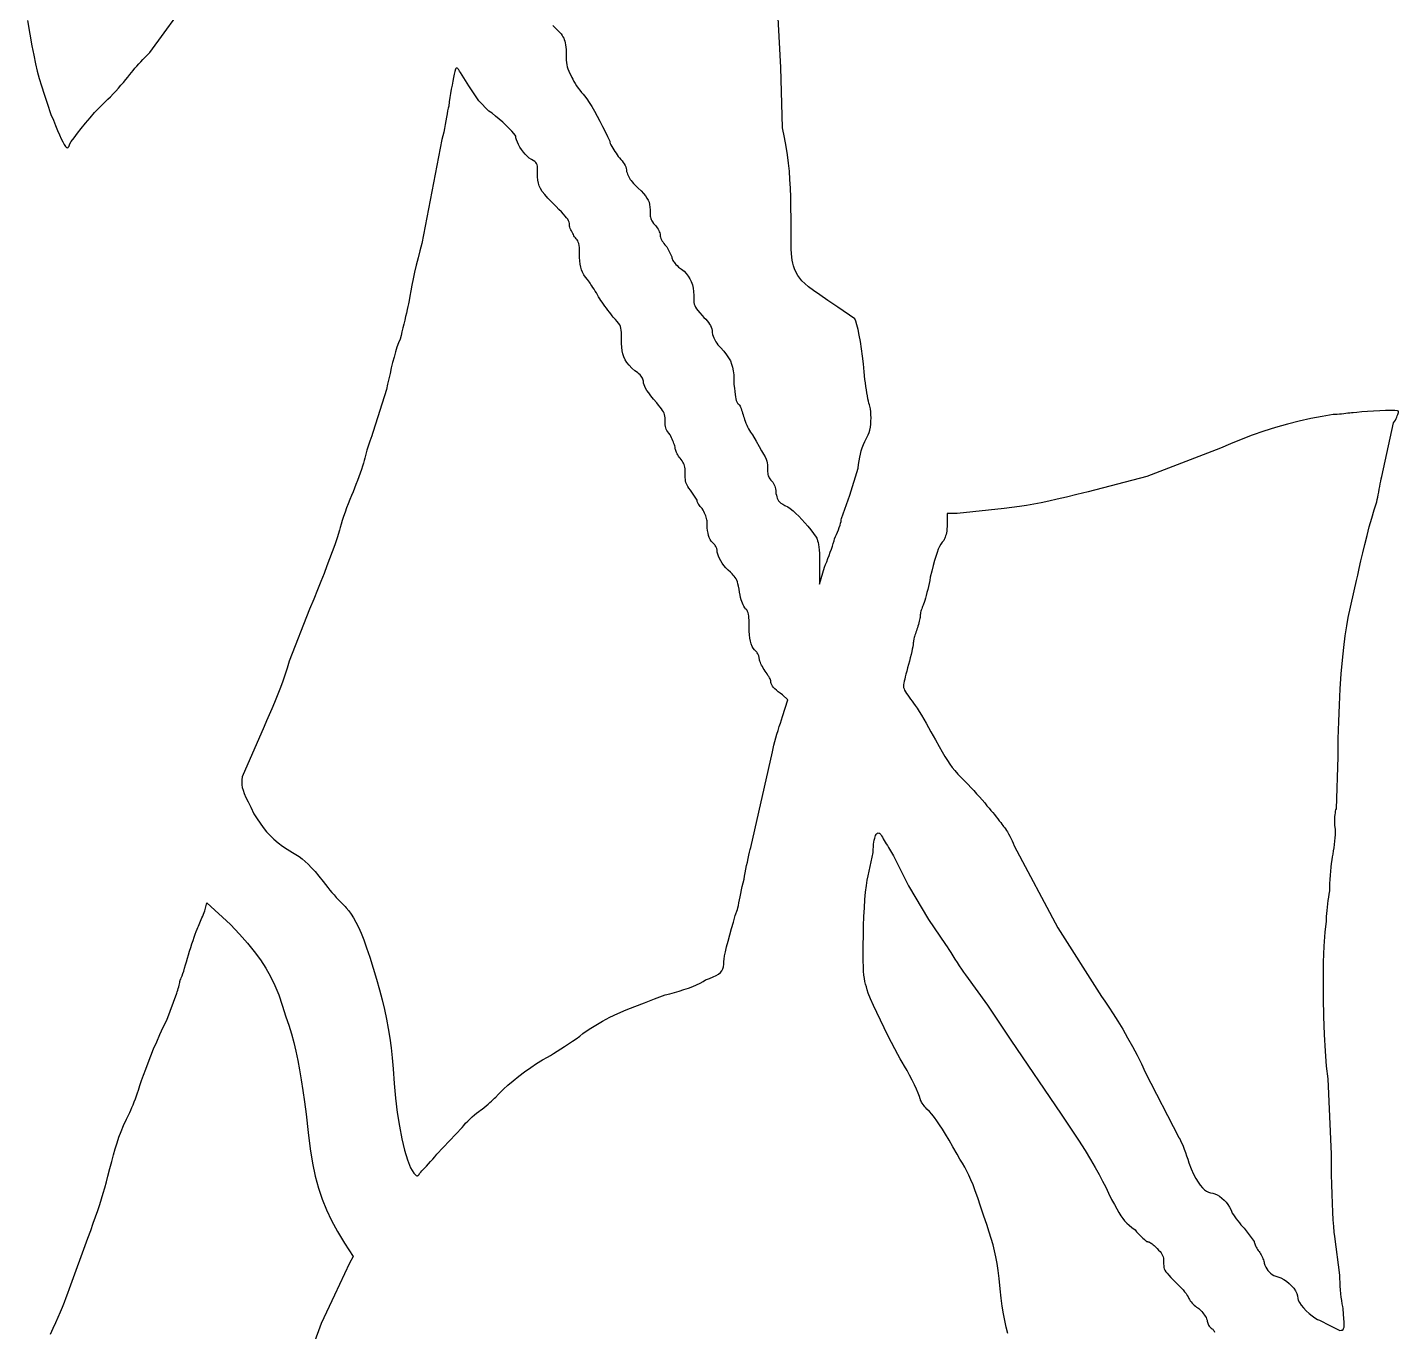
# Model space of a CAD drawing. Extents: x 0.1 to 14.4, y 0 to 16.2.
# Drawn here: x 3.297 to 5.751, y 2.944 to 5.279 of the extents above; entities that cross this region are included whole.
import ezdxf

# ---------------------------------------------------------------- set-up
doc = ezdxf.new("R2010")
doc.units = 0
doc.layers.get('0').update_dxf_attribs({"color": 5, "linetype": 'CONTINUOUS'})
doc.layers.add('1', color=1, linetype='CONTINUOUS')

msp = doc.modelspace()

# ---------------------------------------------------------------- linework, layer by layer
at = {"linetype": 'CONTINUOUS'}
for points in [[(5.0517, 2.9405), (5.0488, 2.9519), (5.0462, 2.9636), (5.0438, 2.9759), (5.0417, 2.9892), (5.0397, 3.0039), (5.0378, 3.0204), (5.036, 3.039), (5.0342, 3.0534), (5.0323, 3.066), (5.0302, 3.0775), (5.0279, 3.0884), (5.0252, 3.0991), (5.022, 3.1102), (5.0183, 3.1221), (5.0139, 3.1354), (5.0089, 3.1506), (5.003, 3.1682), (4.9979, 3.1831), (4.9934, 3.1957), (4.9894, 3.2064), (4.9856, 3.2156), (4.982, 3.2237), (4.9783, 3.2311), (4.9746, 3.2381), (4.9705, 3.2452), (4.966, 3.2528), (4.961, 3.2613), (4.9533, 3.2748), (4.9464, 3.2867), (4.9402, 3.2971), (4.9346, 3.3062), (4.9294, 3.3142), (4.9246, 3.3211), (4.9201, 3.3273), (4.9157, 3.3328), (4.9113, 3.3377), (4.9069, 3.3423), (4.9051, 3.3442), (4.9033, 3.3462), (4.9017, 3.3483), (4.9001, 3.3504), (4.8986, 3.3525), (4.8974, 3.3544), (4.8963, 3.3563), (4.8956, 3.3579), (4.8951, 3.3593), (4.8949, 3.3604), (4.8935, 3.3648), (4.8911, 3.3707), (4.8881, 3.3778), (4.8844, 3.3857), (4.8803, 3.3941), (4.8759, 3.4027), (4.8714, 3.4112), (4.8669, 3.4192), (4.8627, 3.4264), (4.8589, 3.4324), (4.8547, 3.44), (4.8495, 3.4498), (4.8435, 3.4613), (4.837, 3.4741), (4.8303, 3.4876), (4.8236, 3.5014), (4.8171, 3.515), (4.8112, 3.5279), (4.806, 3.5395), (4.8018, 3.5495), (4.8001, 3.5555), (4.7986, 3.5608), (4.7972, 3.5658), (4.796, 3.5708), (4.795, 3.5762), (4.7942, 3.5822), (4.7936, 3.5891), (4.7931, 3.5973), (4.7929, 3.607), (4.7928, 3.6186), (4.7929, 3.6359), (4.7931, 3.6532), (4.7936, 3.6703), (4.7942, 3.6869), (4.795, 3.7027), (4.796, 3.7174), (4.7972, 3.7308), (4.7986, 3.7425), (4.8001, 3.7522), (4.8018, 3.7598), (4.8108, 3.8018), (4.8109, 3.807), (4.8111, 3.8119), (4.8115, 3.8163), (4.8121, 3.8203), (4.8127, 3.8239), (4.8134, 3.8271), (4.8142, 3.8298), (4.815, 3.832), (4.8159, 3.8337), (4.8168, 3.8348), (4.8177, 3.8356), (4.8186, 3.8362), (4.8196, 3.8365), (4.8206, 3.8364), (4.8217, 3.836), (4.8229, 3.835), (4.8242, 3.8336), (4.8256, 3.8317), (4.8271, 3.8291), (4.8288, 3.8258), (4.8306, 3.823), (4.8324, 3.8201), (4.8342, 3.8171), (4.836, 3.814), (4.8378, 3.8108), (4.8396, 3.8077), (4.8414, 3.8045), (4.8432, 3.8015), (4.845, 3.7986), (4.8468, 3.7958), (4.8739, 3.7417), (4.9099, 3.6817), (4.9399, 3.6366), (4.9428, 3.6326), (4.946, 3.6278), (4.9494, 3.6225), (4.9531, 3.6167), (4.9568, 3.6107), (4.9607, 3.6046), (4.9646, 3.5986), (4.9685, 3.5928), (4.9723, 3.5874), (4.976, 3.5826), (5.015, 3.5285), (5.0571, 3.4655), (5.1471, 3.3333), (5.1638, 3.3082), (5.1779, 3.2866), (5.1897, 3.2679), (5.1996, 3.2517), (5.208, 3.2376), (5.215, 3.225), (5.2212, 3.2134), (5.2267, 3.2024), (5.232, 3.1915), (5.2372, 3.1802), (5.2422, 3.1711), (5.2465, 3.1633), (5.2503, 3.1568), (5.2538, 3.1512), (5.2571, 3.1464), (5.2606, 3.1421), (5.2643, 3.1382), (5.2686, 3.1343), (5.2735, 3.1304), (5.2793, 3.1261), (5.2821, 3.1226), (5.2849, 3.1193), (5.2878, 3.1163), (5.2906, 3.1135), (5.2932, 3.1111), (5.2955, 3.109), (5.2975, 3.1074), (5.299, 3.1061), (5.2999, 3.1054), (5.3003, 3.1051), (5.3013, 3.105), (5.3024, 3.1047), (5.3037, 3.1043), (5.3052, 3.1037), (5.3067, 3.1029), (5.3083, 3.1019), (5.31, 3.1007), (5.3117, 3.0993), (5.3135, 3.0978), (5.3153, 3.0961), (5.3186, 3.0927), (5.3215, 3.0898), (5.3239, 3.0872), (5.3258, 3.0848), (5.3273, 3.0826), (5.3285, 3.0803), (5.3294, 3.0779), (5.3299, 3.0753), (5.3302, 3.0724), (5.3303, 3.0691), (5.3304, 3.065), (5.3305, 3.0616), (5.3308, 3.0587), (5.3315, 3.0561), (5.3326, 3.0537), (5.3342, 3.0511), (5.3365, 3.0483), (5.3396, 3.045), (5.3435, 3.0409), (5.3483, 3.036), (5.3519, 3.0324), (5.3555, 3.0288), (5.3589, 3.0253), (5.3622, 3.0218), (5.3652, 3.0184), (5.368, 3.0151), (5.3705, 3.0118), (5.3726, 3.0087), (5.3742, 3.0058), (5.3754, 3.003), (5.3765, 3.0011), (5.3778, 2.9991), (5.3795, 2.997), (5.3813, 2.9949), (5.3833, 2.9929), (5.3853, 2.9909), (5.3874, 2.9891), (5.3895, 2.9874), (5.3915, 2.9861), (5.3934, 2.985), (5.3952, 2.9832), (5.397, 2.9814), (5.3987, 2.9795), (5.4004, 2.9776), (5.402, 2.9756), (5.4036, 2.9735), (5.405, 2.9713), (5.4063, 2.969), (5.4074, 2.9666), (5.4084, 2.964), (5.4085, 2.9622), (5.4088, 2.9604), (5.4092, 2.9586), (5.4098, 2.9569), (5.4107, 2.9553), (5.4116, 2.9538), (5.4128, 2.9524), (5.4142, 2.9511), (5.4157, 2.9499), (5.4174, 2.9489), (5.4183, 2.948), (5.4192, 2.9468), (5.42, 2.9456), (5.4208, 2.9443), (5.4215, 2.9429)], [(3.3386, 2.9393), (3.3434, 2.95), (3.348, 2.9601), (3.3523, 2.9698), (3.3562, 2.979), (3.3599, 2.9878), (3.3634, 2.9964), (3.3666, 3.0047), (3.3696, 3.0129), (3.3724, 3.021), (3.4054, 3.1111), (3.4106, 3.1249), (3.4152, 3.1377), (3.4194, 3.1495), (3.4233, 3.1606), (3.4268, 3.1712), (3.4301, 3.1814), (3.4331, 3.1914), (3.436, 3.2014), (3.4387, 3.2117), (3.4414, 3.2222), (3.4449, 3.236), (3.4481, 3.2485), (3.4512, 3.2601), (3.4543, 3.271), (3.4576, 3.2815), (3.4611, 3.2918), (3.4651, 3.3022), (3.4695, 3.3129), (3.4746, 3.3242), (3.4805, 3.3363), (3.4824, 3.3403), (3.4844, 3.3448), (3.4865, 3.3497), (3.4886, 3.355), (3.4906, 3.3604), (3.4926, 3.3657), (3.4944, 3.371), (3.496, 3.3759), (3.4974, 3.3804), (3.4985, 3.3844), (3.5015, 3.3931), (3.5049, 3.4029), (3.5089, 3.4137), (3.5133, 3.4252), (3.518, 3.4373), (3.5231, 3.4499), (3.5286, 3.4628), (3.5343, 3.4758), (3.5403, 3.4887), (3.5465, 3.5015), (3.5646, 3.5495), (3.5655, 3.5523), (3.5663, 3.5552), (3.5672, 3.5581), (3.568, 3.561), (3.5687, 3.5638), (3.5693, 3.5664), (3.5698, 3.5688), (3.5702, 3.5708), (3.5705, 3.5724), (3.5706, 3.5736), (3.5716, 3.575), (3.5727, 3.5774), (3.574, 3.5806), (3.5754, 3.5847), (3.577, 3.5893), (3.5786, 3.5945), (3.5803, 3.6002), (3.582, 3.6061), (3.5838, 3.6123), (3.5856, 3.6186), (3.5875, 3.625), (3.5895, 3.6314), (3.5916, 3.6378), (3.5937, 3.6439), (3.5957, 3.6498), (3.5977, 3.6552), (3.5995, 3.66), (3.6012, 3.6641), (3.6025, 3.6673), (3.6036, 3.6697), (3.6046, 3.6725), (3.6057, 3.6754), (3.607, 3.6784), (3.6083, 3.6815), (3.6096, 3.6847), (3.6109, 3.6878), (3.6123, 3.6909), (3.6135, 3.694), (3.6146, 3.6969), (3.6156, 3.6997), (3.6186, 3.7117), (3.6607, 3.6727), (3.6767, 3.6554), (3.6909, 3.6393), (3.7033, 3.6241), (3.7141, 3.6094), (3.7237, 3.5946), (3.7322, 3.5795), (3.7399, 3.5636), (3.7469, 3.5466), (3.7534, 3.528), (3.7598, 3.5075), (3.7649, 3.4922), (3.7696, 3.477), (3.7738, 3.4616), (3.7776, 3.4458), (3.7812, 3.4294), (3.7844, 3.4124), (3.7874, 3.3944), (3.7903, 3.3754), (3.7931, 3.3551), (3.7958, 3.3333), (3.7994, 3.3003), (3.8033, 3.2712), (3.8075, 3.2454), (3.8123, 3.2221), (3.8179, 3.2008), (3.8245, 3.1809), (3.8323, 3.1617), (3.8415, 3.1426), (3.8523, 3.1229), (3.8649, 3.1021), (3.8799, 3.0781), (3.8739, 3.0661), (3.8468, 3.009), (3.8228, 2.958), (3.7868, 2.8589)]]:
    msp.add_lwpolyline(points, dxfattribs=at)
at = {"layer": '1', "linetype": 'CONTINUOUS'}
for points in [[(3.2973, 5.2913), (3.3015, 5.2666), (3.3051, 5.2461), (3.3085, 5.2289), (3.3117, 5.2139), (3.3149, 5.2005), (3.3185, 5.1875), (3.3225, 5.1742), (3.3272, 5.1596), (3.3327, 5.1429), (3.3393, 5.1231), (3.3437, 5.1127), (3.3476, 5.103), (3.3513, 5.0943), (3.3547, 5.0864), (3.3577, 5.0796), (3.3605, 5.0738), (3.3631, 5.0692), (3.3654, 5.0659), (3.3675, 5.0638), (3.3694, 5.0631), (3.3697, 5.0634), (3.37, 5.0638), (3.3704, 5.0643), (3.3709, 5.0649), (3.3713, 5.0657), (3.3717, 5.0664), (3.3721, 5.0673), (3.3723, 5.0682), (3.3724, 5.0691), (3.3758, 5.0744), (3.3807, 5.0812), (3.3867, 5.0892), (3.3937, 5.098), (3.4013, 5.1074), (3.4093, 5.1169), (3.4176, 5.1262), (3.4259, 5.1351), (3.4339, 5.1432), (3.4414, 5.1502), (3.446, 5.1548), (3.4507, 5.1598), (3.4554, 5.1649), (3.4601, 5.1701), (3.4647, 5.1753), (3.4691, 5.1804), (3.4733, 5.1854), (3.4771, 5.19), (3.4805, 5.1943), (3.4835, 5.1982), (3.4863, 5.2019), (3.4895, 5.2057), (3.4929, 5.2096), (3.4964, 5.2135), (3.5, 5.2173), (3.5036, 5.2211), (3.5071, 5.2248), (3.5105, 5.2282), (3.5137, 5.2314), (3.5165, 5.2342), (3.5886, 5.3333)], [(4.2372, 5.2823), (4.2523, 5.2673), (4.254, 5.2646), (4.2555, 5.2621), (4.2569, 5.2596), (4.258, 5.2569), (4.259, 5.2541), (4.2598, 5.2511), (4.2604, 5.2476), (4.2609, 5.2437), (4.2612, 5.2393), (4.2613, 5.2342), (4.2613, 5.2291), (4.2613, 5.2244), (4.2615, 5.22), (4.2618, 5.216), (4.2624, 5.2121), (4.2632, 5.2083), (4.2644, 5.2045), (4.2659, 5.2006), (4.2678, 5.1965), (4.2703, 5.1922), (4.2714, 5.1892), (4.2731, 5.1859), (4.2751, 5.1821), (4.2774, 5.1782), (4.28, 5.1742), (4.2828, 5.1701), (4.2857, 5.1662), (4.2886, 5.1625), (4.2915, 5.1591), (4.2943, 5.1562), (4.2981, 5.151), (4.3024, 5.1445), (4.3071, 5.1371), (4.3119, 5.1289), (4.3168, 5.1201), (4.3217, 5.111), (4.3266, 5.1017), (4.3312, 5.0924), (4.3355, 5.0835), (4.3393, 5.0751), (4.3396, 5.0731), (4.3403, 5.0708), (4.3415, 5.0683), (4.3429, 5.0656), (4.3446, 5.0627), (4.3465, 5.0597), (4.3485, 5.0567), (4.3505, 5.0537), (4.3525, 5.0508), (4.3544, 5.048), (4.357, 5.0454), (4.3594, 5.0426), (4.3616, 5.0399), (4.3635, 5.0372), (4.3652, 5.0345), (4.3667, 5.0318), (4.3678, 5.0291), (4.3687, 5.0264), (4.3692, 5.0237), (4.3694, 5.021), (4.3703, 5.0184), (4.3712, 5.0159), (4.3722, 5.0136), (4.3734, 5.0113), (4.3746, 5.009), (4.3761, 5.0068), (4.3777, 5.0045), (4.3796, 5.0021), (4.3819, 4.9996), (4.3844, 4.997), (4.3902, 4.9911), (4.3953, 4.986), (4.3995, 4.9814), (4.403, 4.9772), (4.4058, 4.9733), (4.4079, 4.9695), (4.4096, 4.9657), (4.4106, 4.9615), (4.4112, 4.957), (4.4114, 4.952), (4.4114, 4.9486), (4.4115, 4.9457), (4.4116, 4.9432), (4.4118, 4.9409), (4.4122, 4.9388), (4.4127, 4.9368), (4.4135, 4.9348), (4.4145, 4.9327), (4.4158, 4.9305), (4.4174, 4.9279), (4.4192, 4.926), (4.421, 4.924), (4.4227, 4.9219), (4.4242, 4.9197), (4.4257, 4.9174), (4.4269, 4.9152), (4.428, 4.913), (4.4288, 4.9108), (4.4293, 4.9088), (4.4294, 4.9069), (4.4296, 4.905), (4.4301, 4.903), (4.4309, 4.9009), (4.4319, 4.8986), (4.4332, 4.8964), (4.4346, 4.8941), (4.4362, 4.8919), (4.4379, 4.8898), (4.4397, 4.8878), (4.4414, 4.8859), (4.4505, 4.8679), (4.4505, 4.8662), (4.4508, 4.8646), (4.4513, 4.863), (4.4521, 4.8615), (4.4531, 4.86), (4.4543, 4.8583), (4.4559, 4.8566), (4.4577, 4.8546), (4.4599, 4.8524), (4.4625, 4.8498), (4.4676, 4.8461), (4.4722, 4.8422), (4.4763, 4.8381), (4.4798, 4.8336), (4.4827, 4.8288), (4.4852, 4.8237), (4.4871, 4.8182), (4.4884, 4.8122), (4.4892, 4.8057), (4.4895, 4.7988), (4.4895, 4.7939), (4.4896, 4.7899), (4.4899, 4.7865), (4.4905, 4.7835), (4.4914, 4.7808), (4.4927, 4.778), (4.4946, 4.7751), (4.4972, 4.7717), (4.5004, 4.7677), (4.5045, 4.7628), (4.5079, 4.7593), (4.511, 4.7562), (4.5137, 4.7533), (4.516, 4.7505), (4.518, 4.7477), (4.5196, 4.745), (4.5209, 4.7423), (4.5218, 4.7393), (4.5223, 4.7362), (4.5225, 4.7327), (4.5234, 4.7293), (4.5244, 4.7262), (4.5254, 4.7233), (4.5265, 4.7206), (4.5278, 4.7181), (4.5292, 4.7157), (4.5309, 4.7133), (4.5328, 4.7108), (4.535, 4.7083), (4.5375, 4.7057), (4.5433, 4.6989), (4.5481, 4.6928), (4.552, 4.6871), (4.5551, 4.6816), (4.5574, 4.6761), (4.5592, 4.6703), (4.5603, 4.6639), (4.5611, 4.6569), (4.5615, 4.6489), (4.5616, 4.6396), (4.5624, 4.6329), (4.5631, 4.627), (4.5637, 4.6218), (4.5643, 4.6174), (4.5649, 4.6137), (4.5657, 4.6107), (4.5665, 4.6082), (4.5676, 4.6062), (4.5689, 4.6047), (4.5706, 4.6036), (4.5715, 4.6024), (4.5724, 4.6008), (4.5733, 4.5988), (4.5742, 4.5964), (4.5751, 4.5938), (4.576, 4.5911), (4.5769, 4.5882), (4.5778, 4.5853), (4.5787, 4.5824), (4.5796, 4.5796), (4.5806, 4.5767), (4.5817, 4.5736), (4.583, 4.5703), (4.5844, 4.5668), (4.586, 4.5634), (4.5876, 4.5601), (4.5893, 4.557), (4.591, 4.5541), (4.5928, 4.5516), (4.5946, 4.5495), (4.6012, 4.5381), (4.6066, 4.5286), (4.611, 4.521), (4.6145, 4.5148), (4.6171, 4.5098), (4.619, 4.5057), (4.6203, 4.5022), (4.6211, 4.499), (4.6215, 4.4959), (4.6216, 4.4925), (4.6216, 4.4891), (4.6217, 4.486), (4.6218, 4.4831), (4.622, 4.4806), (4.6224, 4.4782), (4.6229, 4.4761), (4.6237, 4.474), (4.6247, 4.4721), (4.626, 4.4703), (4.6276, 4.4685), (4.6293, 4.4666), (4.6309, 4.4645), (4.6322, 4.4623), (4.6334, 4.46), (4.6344, 4.4576), (4.6352, 4.4551), (4.6358, 4.4525), (4.6363, 4.4498), (4.6365, 4.4471), (4.6366, 4.4444), (4.6375, 4.4411), (4.6383, 4.4382), (4.6391, 4.4357), (4.6401, 4.4334), (4.6415, 4.4313), (4.6433, 4.4293), (4.6457, 4.4273), (4.6488, 4.4252), (4.6528, 4.423), (4.6577, 4.4204), (4.6623, 4.4173), (4.6673, 4.4134), (4.6725, 4.4087), (4.6778, 4.4036), (4.6832, 4.3979), (4.6886, 4.3919), (4.6939, 4.3856), (4.6991, 4.3792), (4.704, 4.3727), (4.7087, 4.3664), (4.7096, 4.3645), (4.7105, 4.3623), (4.7113, 4.3597), (4.7121, 4.3566), (4.7128, 4.3529), (4.7135, 4.3484), (4.714, 4.3432), (4.7144, 4.337), (4.7146, 4.3297), (4.7147, 4.3213), (4.7147, 4.2823), (4.7237, 4.3123), (4.7256, 4.3171), (4.7276, 4.3222), (4.7297, 4.3277), (4.7318, 4.3333), (4.7339, 4.339), (4.7358, 4.3445), (4.7377, 4.3499), (4.7393, 4.3549), (4.7407, 4.3594), (4.7417, 4.3634), (4.7435, 4.3671), (4.7453, 4.3712), (4.747, 4.3753), (4.7486, 4.3795), (4.75, 4.3836), (4.7513, 4.3876), (4.7523, 4.3912), (4.7531, 4.3945), (4.7536, 4.3973), (4.7538, 4.3994), (4.7688, 4.4414), (4.7838, 4.4895), (4.7847, 4.4964), (4.7857, 4.5029), (4.7867, 4.5091), (4.788, 4.515), (4.7894, 4.5206), (4.7911, 4.5263), (4.7932, 4.5319), (4.7956, 4.5375), (4.7985, 4.5434), (4.8018, 4.5495), (4.8034, 4.5535), (4.8047, 4.558), (4.8057, 4.563), (4.8063, 4.5684), (4.8067, 4.5739), (4.8068, 4.5796), (4.8066, 4.5852), (4.8062, 4.5907), (4.8056, 4.5959), (4.8048, 4.6006), (4.8039, 4.6028), (4.803, 4.6059), (4.8021, 4.6097), (4.8012, 4.614), (4.8003, 4.619), (4.7994, 4.6244), (4.7985, 4.6301), (4.7976, 4.6362), (4.7967, 4.6424), (4.7958, 4.6486), (4.7947, 4.6624), (4.7934, 4.6763), (4.7917, 4.6902), (4.7899, 4.7036), (4.7879, 4.7162), (4.7858, 4.7278), (4.7838, 4.7379), (4.7817, 4.7464), (4.7797, 4.7528), (4.7778, 4.7568), (4.7477, 4.7778), (4.7298, 4.79), (4.7154, 4.7999), (4.704, 4.808), (4.6952, 4.8146), (4.6884, 4.8202), (4.6833, 4.8251), (4.6794, 4.8299), (4.6761, 4.8348), (4.673, 4.8403), (4.6697, 4.8468), (4.668, 4.852), (4.6667, 4.8568), (4.6657, 4.8618), (4.665, 4.8673), (4.6644, 4.8739), (4.664, 4.8819), (4.6638, 4.8918), (4.6637, 4.9039), (4.6637, 4.9188), (4.6637, 4.9369), (4.6636, 4.9566), (4.6633, 4.9746), (4.6627, 4.9911), (4.6618, 5.0066), (4.6607, 5.0214), (4.6591, 5.036), (4.6572, 5.0506), (4.6548, 5.0658), (4.652, 5.0818), (4.6486, 5.0991), (4.6456, 5.2072), (4.6396, 5.3183)]]:
    msp.add_lwpolyline(points, dxfattribs=at)
for points in [[(4.0721, 5.1982), (4.0704, 5.2006), (4.0691, 5.2026), (4.0681, 5.204), (4.0672, 5.2051), (4.0664, 5.2057), (4.0658, 5.206), (4.0652, 5.2059), (4.0646, 5.2056), (4.0639, 5.205), (4.0631, 5.2042), (4.0621, 5.2001), (4.061, 5.195), (4.0597, 5.1892), (4.0584, 5.1827), (4.0571, 5.1757), (4.0557, 5.1683), (4.0544, 5.1607), (4.0532, 5.1531), (4.052, 5.1455), (4.0511, 5.1381), (4.0502, 5.1341), (4.0492, 5.1293), (4.0483, 5.1238), (4.0473, 5.1179), (4.0462, 5.1115), (4.045, 5.1048), (4.0437, 5.098), (4.0423, 5.0912), (4.0408, 5.0845), (4.039, 5.0781), (4.003, 4.8919), (3.9995, 4.8791), (3.9962, 4.8662), (3.9931, 4.8534), (3.9902, 4.8409), (3.9876, 4.8288), (3.9853, 4.8175), (3.9832, 4.8071), (3.9815, 4.7979), (3.9801, 4.79), (3.979, 4.7838), (3.978, 4.7789), (3.9768, 4.7735), (3.9756, 4.7675), (3.9741, 4.7611), (3.9726, 4.7545), (3.971, 4.7477), (3.9693, 4.7408), (3.9675, 4.7339), (3.9658, 4.7272), (3.964, 4.7207), (3.9613, 4.7139), (3.9586, 4.7062), (3.9559, 4.6977), (3.9534, 4.6886), (3.9508, 4.6791), (3.9484, 4.6693), (3.9461, 4.6594), (3.9439, 4.6495), (3.9418, 4.6399), (3.9399, 4.6306), (3.9159, 4.5556), (3.9148, 4.5517), (3.9135, 4.5474), (3.9119, 4.5427), (3.9102, 4.5378), (3.9084, 4.5327), (3.9066, 4.5274), (3.9049, 4.5222), (3.9033, 4.5171), (3.902, 4.5122), (3.9009, 4.5075), (3.8998, 4.5035), (3.8984, 4.4987), (3.8967, 4.4932), (3.8948, 4.4872), (3.8926, 4.4809), (3.8903, 4.4742), (3.8878, 4.4674), (3.8852, 4.4606), (3.8826, 4.4539), (3.8799, 4.4474), (3.8771, 4.4408), (3.8742, 4.4336), (3.8713, 4.4261), (3.8684, 4.4184), (3.8656, 4.4107), (3.863, 4.4031), (3.8607, 4.396), (3.8586, 4.3893), (3.857, 4.3834), (3.8559, 4.3784), (3.8514, 4.3652), (3.8471, 4.3525), (3.8427, 4.3399), (3.8381, 4.3274), (3.8333, 4.3146), (3.8282, 4.3012), (3.8226, 4.287), (3.8164, 4.2718), (3.8095, 4.2553), (3.8018, 4.2372), (3.7658, 4.1441), (3.762, 4.1315), (3.7579, 4.119), (3.7536, 4.1066), (3.749, 4.0943), (3.7444, 4.0822), (3.7396, 4.0704), (3.7348, 4.059), (3.73, 4.0479), (3.7253, 4.0372), (3.7207, 4.027), (3.6817, 3.9369), (3.681, 3.9318), (3.6807, 3.9272), (3.6809, 3.9227), (3.6817, 3.918), (3.6832, 3.9129), (3.6854, 3.9071), (3.6883, 3.9003), (3.6922, 3.8922), (3.6969, 3.8825), (3.7027, 3.8709), (3.7081, 3.8621), (3.7136, 3.8539), (3.7193, 3.8461), (3.7253, 3.8388), (3.7316, 3.8318), (3.7384, 3.8253), (3.7457, 3.819), (3.7536, 3.813), (3.7623, 3.8073), (3.7718, 3.8018), (3.7778, 3.7982), (3.7835, 3.7944), (3.789, 3.7903), (3.7944, 3.7857), (3.7999, 3.7804), (3.8057, 3.7743), (3.8119, 3.7673), (3.8188, 3.7591), (3.8263, 3.7497), (3.8348, 3.7387), (3.8385, 3.7342), (3.8423, 3.7298), (3.8461, 3.7255), (3.8499, 3.7213), (3.8536, 3.7173), (3.8571, 3.7137), (3.8604, 3.7103), (3.8633, 3.7073), (3.8658, 3.7048), (3.8679, 3.7027), (3.8723, 3.6972), (3.8766, 3.6912), (3.8809, 3.6845), (3.8852, 3.6768), (3.8896, 3.6678), (3.8942, 3.6573), (3.8991, 3.645), (3.9043, 3.6306), (3.9099, 3.6139), (3.9159, 3.5946), (3.9219, 3.5745), (3.9272, 3.5557), (3.9318, 3.5377), (3.936, 3.5204), (3.9396, 3.5034), (3.9427, 3.4865), (3.9455, 3.4694), (3.9479, 3.4519), (3.9501, 3.4337), (3.952, 3.4144), (3.9534, 3.3881), (3.9558, 3.3619), (3.959, 3.3362), (3.9629, 3.3117), (3.9673, 3.289), (3.9723, 3.2687), (3.9775, 3.2513), (3.983, 3.2373), (3.9885, 3.2274), (3.994, 3.2222), (3.9941, 3.2222), (3.9947, 3.2224), (3.9952, 3.2226), (3.9959, 3.223), (3.9966, 3.2235), (3.9974, 3.2243), (3.9982, 3.2253), (3.9991, 3.2266), (4, 3.2282), (4.0012, 3.2295), (4.0031, 3.2314), (4.0055, 3.2338), (4.0084, 3.2368), (4.0116, 3.2402), (4.0151, 3.244), (4.0188, 3.2481), (4.0226, 3.2523), (4.0263, 3.2568), (4.03, 3.2613), (4.0751, 3.3093), (4.078, 3.313), (4.0814, 3.3168), (4.0851, 3.3206), (4.0891, 3.3244), (4.0931, 3.3281), (4.0971, 3.3316), (4.1011, 3.3348), (4.1048, 3.3378), (4.1082, 3.3403), (4.1111, 3.3423), (4.1147, 3.3451), (4.1182, 3.348), (4.1217, 3.3509), (4.125, 3.3538), (4.128, 3.3566), (4.1308, 3.3592), (4.1333, 3.3616), (4.1353, 3.3636), (4.137, 3.3652), (4.1381, 3.3664), (4.1428, 3.3715), (4.1492, 3.3779), (4.1572, 3.3851), (4.1664, 3.3928), (4.1764, 3.4009), (4.187, 3.409), (4.1978, 3.4167), (4.2085, 3.4239), (4.2187, 3.4303), (4.2282, 3.4354), (4.2332, 3.4384), (4.2388, 3.4418), (4.2451, 3.4457), (4.2517, 3.4498), (4.2586, 3.4542), (4.2656, 3.4588), (4.2726, 3.4635), (4.2793, 3.4682), (4.2855, 3.4729), (4.2913, 3.4775), (4.3024, 3.4853), (4.3141, 3.4927), (4.3265, 3.4998), (4.3396, 3.5065), (4.3536, 3.5131), (4.3685, 3.5196), (4.3843, 3.5261), (4.4012, 3.5327), (4.4192, 3.5395), (4.4384, 3.5465), (4.4467, 3.5485), (4.4552, 3.5508), (4.4637, 3.5533), (4.472, 3.5561), (4.4801, 3.5589), (4.4877, 3.5619), (4.4947, 3.5649), (4.501, 3.5679), (4.5063, 3.5708), (4.5105, 3.5736), (4.518, 3.5762), (4.5243, 3.5787), (4.5296, 3.5813), (4.5338, 3.5839), (4.5372, 3.5867), (4.5397, 3.5898), (4.5415, 3.5932), (4.5427, 3.5971), (4.5434, 3.6016), (4.5435, 3.6066), (4.5439, 3.6104), (4.5449, 3.6163), (4.5465, 3.6239), (4.5485, 3.6329), (4.5511, 3.643), (4.5539, 3.654), (4.5571, 3.6654), (4.5605, 3.677), (4.564, 3.6886), (4.5676, 3.6997), (4.5685, 3.7028), (4.5694, 3.7068), (4.5704, 3.7114), (4.5714, 3.7166), (4.5724, 3.7222), (4.5736, 3.7282), (4.5749, 3.7345), (4.5763, 3.7409), (4.5779, 3.7474), (4.5796, 3.7538), (4.5806, 3.7594), (4.5817, 3.7654), (4.5829, 3.7717), (4.5842, 3.7782), (4.5856, 3.7845), (4.5869, 3.7907), (4.5882, 3.7966), (4.5895, 3.802), (4.5906, 3.8068), (4.5916, 3.8108), (4.6306, 3.982), (4.6317, 3.9876), (4.6331, 3.9937), (4.6347, 4.0001), (4.6365, 4.0068), (4.6385, 4.0135), (4.6406, 4.0202), (4.6427, 4.0269), (4.6448, 4.0333), (4.6468, 4.0394), (4.6486, 4.045), (4.6577, 4.0751), (4.6486, 4.0841), (4.6444, 4.0868), (4.6407, 4.0895), (4.6375, 4.0921), (4.6348, 4.0947), (4.6325, 4.0972), (4.6307, 4.0996), (4.6293, 4.102), (4.6284, 4.1042), (4.6278, 4.1062), (4.6276, 4.1081), (4.6274, 4.1092), (4.627, 4.1106), (4.6262, 4.1123), (4.6251, 4.1142), (4.6239, 4.1164), (4.6224, 4.1187), (4.6209, 4.1212), (4.6192, 4.1238), (4.6174, 4.1264), (4.6156, 4.1291), (4.6139, 4.1318), (4.6124, 4.1345), (4.611, 4.1371), (4.6098, 4.1396), (4.6089, 4.1419), (4.6081, 4.1441), (4.6074, 4.146), (4.607, 4.1477), (4.6067, 4.1491), (4.6066, 4.1502), (4.6065, 4.1511), (4.6063, 4.1523), (4.6059, 4.1535), (4.6054, 4.1548), (4.6047, 4.1562), (4.604, 4.1575), (4.6032, 4.1588), (4.6024, 4.1601), (4.6015, 4.1612), (4.6006, 4.1622), (4.5981, 4.1643), (4.5959, 4.1672), (4.594, 4.1707), (4.5925, 4.1749), (4.5912, 4.1798), (4.5902, 4.1853), (4.5895, 4.1914), (4.589, 4.1981), (4.5887, 4.2054), (4.5886, 4.2132), (4.5885, 4.2175), (4.5883, 4.2215), (4.5879, 4.225), (4.5873, 4.2282), (4.5867, 4.2309), (4.586, 4.2331), (4.5852, 4.2349), (4.5844, 4.2362), (4.5835, 4.237), (4.5826, 4.2372), (4.5809, 4.2399), (4.5793, 4.2424), (4.5779, 4.245), (4.5766, 4.2478), (4.5755, 4.2508), (4.5744, 4.2541), (4.5733, 4.2579), (4.5724, 4.2623), (4.5715, 4.2674), (4.5706, 4.2733), (4.5697, 4.2782), (4.5687, 4.2824), (4.5677, 4.286), (4.5666, 4.289), (4.5653, 4.2917), (4.5639, 4.294), (4.5622, 4.2962), (4.5603, 4.2984), (4.5581, 4.3008), (4.5556, 4.3033), (4.5512, 4.3071), (4.5473, 4.3111), (4.5437, 4.3153), (4.5406, 4.3196), (4.5379, 4.3239), (4.5357, 4.3282), (4.5339, 4.3322), (4.5326, 4.336), (4.5318, 4.3394), (4.5315, 4.3423), (4.5314, 4.3433), (4.5312, 4.3445), (4.5308, 4.3457), (4.5303, 4.347), (4.5297, 4.3483), (4.5289, 4.3497), (4.5282, 4.351), (4.5273, 4.3522), (4.5264, 4.3534), (4.5255, 4.3544), (4.523, 4.3564), (4.5208, 4.359), (4.519, 4.362), (4.5174, 4.3655), (4.5161, 4.3694), (4.5152, 4.3736), (4.5144, 4.3781), (4.5139, 4.383), (4.5136, 4.3881), (4.5135, 4.3934), (4.5134, 4.3953), (4.5132, 4.3973), (4.5127, 4.3995), (4.5121, 4.4018), (4.5113, 4.4043), (4.5103, 4.4068), (4.5091, 4.4094), (4.5077, 4.412), (4.5062, 4.4147), (4.5045, 4.4174), (4.5028, 4.4192), (4.5013, 4.421), (4.4999, 4.4227), (4.4987, 4.4244), (4.4977, 4.4261), (4.4969, 4.4276), (4.4963, 4.429), (4.4959, 4.4303), (4.4956, 4.4314), (4.4955, 4.4324), (4.4835, 4.4505), (4.481, 4.4538), (4.4791, 4.4567), (4.4776, 4.4594), (4.4764, 4.4619), (4.4756, 4.4643), (4.4751, 4.4669), (4.4747, 4.4696), (4.4745, 4.4727), (4.4745, 4.4763), (4.4745, 4.4805), (4.4744, 4.4846), (4.4741, 4.4882), (4.4737, 4.4912), (4.473, 4.4939), (4.4722, 4.4962), (4.4712, 4.4984), (4.4701, 4.5005), (4.4687, 4.5027), (4.4672, 4.505), (4.4655, 4.5075), (4.4638, 4.5094), (4.4622, 4.5114), (4.4609, 4.5135), (4.4597, 4.5156), (4.4587, 4.5176), (4.4579, 4.5196), (4.4573, 4.5214), (4.4568, 4.5231), (4.4566, 4.5244), (4.4565, 4.5255), (4.4563, 4.5274), (4.4558, 4.5295), (4.4551, 4.5317), (4.4542, 4.534), (4.4531, 4.5364), (4.4519, 4.5389), (4.4507, 4.5415), (4.4495, 4.5442), (4.4484, 4.5469), (4.4474, 4.5495), (4.445, 4.5522), (4.4431, 4.5547), (4.4415, 4.5571), (4.4404, 4.5595), (4.4396, 4.5619), (4.439, 4.5645), (4.4387, 4.5671), (4.4385, 4.57), (4.4384, 4.5731), (4.4384, 4.5766), (4.4383, 4.5799), (4.438, 4.5829), (4.4375, 4.5855), (4.4366, 4.588), (4.4354, 4.5905), (4.4339, 4.593), (4.432, 4.5958), (4.4296, 4.5989), (4.4268, 4.6024), (4.4234, 4.6066), (4.4176, 4.6134), (4.4128, 4.6193), (4.409, 4.6245), (4.4059, 4.629), (4.4035, 4.6329), (4.4018, 4.6362), (4.4006, 4.6391), (4.3999, 4.6416), (4.3995, 4.6437), (4.3994, 4.6456), (4.3992, 4.6475), (4.3987, 4.6493), (4.3979, 4.651), (4.3967, 4.6528), (4.3953, 4.6547), (4.3936, 4.6565), (4.3916, 4.6583), (4.3894, 4.6601), (4.387, 4.6619), (4.3844, 4.6637), (4.3786, 4.6689), (4.3738, 4.6739), (4.3699, 4.6788), (4.3669, 4.6837), (4.3645, 4.6888), (4.3628, 4.6941), (4.3616, 4.6999), (4.3608, 4.7061), (4.3605, 4.713), (4.3604, 4.7207), (4.3604, 4.7272), (4.3602, 4.7326), (4.36, 4.7369), (4.3594, 4.7405), (4.3585, 4.7436), (4.3571, 4.7465), (4.3552, 4.7492), (4.3527, 4.7522), (4.3494, 4.7557), (4.3453, 4.7598), (4.3434, 4.7626), (4.3411, 4.7658), (4.3386, 4.7692), (4.336, 4.7727), (4.3333, 4.7763), (4.3306, 4.7799), (4.328, 4.7834), (4.3255, 4.7868), (4.3233, 4.7899), (4.3213, 4.7928), (4.3194, 4.7964), (4.3174, 4.7999), (4.3153, 4.8034), (4.3133, 4.8068), (4.3112, 4.8101), (4.3092, 4.8131), (4.3074, 4.816), (4.3057, 4.8186), (4.3044, 4.8209), (4.3033, 4.8228), (4.2992, 4.8273), (4.2957, 4.8316), (4.2928, 4.8359), (4.2905, 4.8404), (4.2887, 4.845), (4.2873, 4.8498), (4.2863, 4.8551), (4.2857, 4.8608), (4.2854, 4.867), (4.2853, 4.8739), (4.2852, 4.8797), (4.2849, 4.8845), (4.2845, 4.8885), (4.2838, 4.8918), (4.283, 4.8945), (4.282, 4.8968), (4.2809, 4.8987), (4.2795, 4.9005), (4.278, 4.9022), (4.2763, 4.9039), (4.2753, 4.9058), (4.2742, 4.9078), (4.273, 4.91), (4.2718, 4.9122), (4.2706, 4.9144), (4.2696, 4.9167), (4.2687, 4.9189), (4.2679, 4.921), (4.2674, 4.923), (4.2673, 4.9249), (4.2671, 4.9276), (4.2665, 4.9301), (4.2655, 4.9326), (4.264, 4.9353), (4.262, 4.9381), (4.2595, 4.9411), (4.2564, 4.9446), (4.2527, 4.9485), (4.2483, 4.9529), (4.2432, 4.958), (4.235, 4.9663), (4.2283, 4.9734), (4.2229, 4.9796), (4.2186, 4.9851), (4.2155, 4.9902), (4.2132, 4.9951), (4.2117, 5.0001), (4.2108, 5.0054), (4.2103, 5.0113), (4.2102, 5.018), (4.2102, 5.0229), (4.2101, 5.0269), (4.2098, 5.0301), (4.2092, 5.0327), (4.2083, 5.0349), (4.207, 5.0368), (4.2051, 5.0386), (4.2025, 5.0405), (4.1993, 5.0426), (4.1952, 5.045), (4.1916, 5.0481), (4.1881, 5.0517), (4.1847, 5.0557), (4.1815, 5.0601), (4.1787, 5.0646), (4.1762, 5.069), (4.1741, 5.0734), (4.1725, 5.0774), (4.1715, 5.0811), (4.1712, 5.0841), (4.1703, 5.0857), (4.1679, 5.0888), (4.1642, 5.0929), (4.1594, 5.0978), (4.1539, 5.1032), (4.1478, 5.109), (4.1414, 5.1147), (4.135, 5.1201), (4.1288, 5.125), (4.1231, 5.1291), (4.1051, 5.1471), (4.0871, 5.1742)], [(5.749, 4.5923), (5.744, 4.5927), (5.7366, 4.5928), (5.7274, 4.5927), (5.717, 4.5923), (5.706, 4.5918), (5.6951, 4.5911), (5.685, 4.5903), (5.6763, 4.5895), (5.6697, 4.5886), (5.6668, 4.5885), (5.6636, 4.5883), (5.6602, 4.5879), (5.6566, 4.5875), (5.6528, 4.5871), (5.6489, 4.5866), (5.645, 4.5862), (5.6411, 4.5859), (5.6373, 4.5857), (5.6336, 4.5856), (5.6142, 4.5824), (5.594, 4.5785), (5.5732, 4.5738), (5.552, 4.5683), (5.5308, 4.5623), (5.5097, 4.5557), (5.4891, 4.5487), (5.4692, 4.5413), (5.4502, 4.5335), (5.4324, 4.5255), (5.3003, 4.4745), (5.1952, 4.4474), (5.1748, 4.4424), (5.1565, 4.438), (5.1401, 4.4341), (5.125, 4.4308), (5.1111, 4.4279), (5.0979, 4.4254), (5.085, 4.4231), (5.0722, 4.4211), (5.059, 4.4192), (5.045, 4.4174), (4.961, 4.4084), (4.9429, 4.4084), (4.9429, 4.3904), (4.9429, 4.3853), (4.9426, 4.3809), (4.9422, 4.3771), (4.9417, 4.3738), (4.9411, 4.3709), (4.9403, 4.3683), (4.9396, 4.3661), (4.9387, 4.3641), (4.9378, 4.3622), (4.9369, 4.3604), (4.9343, 4.3574), (4.9318, 4.3538), (4.9295, 4.3495), (4.9272, 4.3445), (4.9249, 4.3386), (4.9227, 4.3318), (4.9204, 4.3241), (4.918, 4.3153), (4.9155, 4.3054), (4.9129, 4.2943), (4.9119, 4.2888), (4.9108, 4.2832), (4.9096, 4.2777), (4.9082, 4.2722), (4.9069, 4.2669), (4.9056, 4.2619), (4.9043, 4.2572), (4.903, 4.253), (4.9019, 4.2493), (4.9009, 4.2462), (4.9, 4.2444), (4.8991, 4.2423), (4.8983, 4.2402), (4.8975, 4.238), (4.8968, 4.2357), (4.8961, 4.2335), (4.8956, 4.2313), (4.8952, 4.2291), (4.895, 4.2271), (4.8949, 4.2252), (4.8948, 4.2241), (4.8946, 4.2224), (4.8942, 4.2204), (4.8937, 4.2181), (4.893, 4.2155), (4.8923, 4.2127), (4.8915, 4.2098), (4.8907, 4.2069), (4.8898, 4.204), (4.8889, 4.2012), (4.888, 4.1985), (4.8871, 4.1958), (4.8863, 4.1933), (4.8855, 4.1908), (4.8848, 4.1884), (4.8841, 4.1863), (4.8836, 4.1843), (4.8832, 4.1826), (4.883, 4.1813), (4.8829, 4.1802), (4.8828, 4.1788), (4.8825, 4.1767), (4.8821, 4.1738), (4.8814, 4.1701), (4.8806, 4.1659), (4.8796, 4.1612), (4.8785, 4.1559), (4.8771, 4.1503), (4.8756, 4.1443), (4.8739, 4.1381), (4.8722, 4.132), (4.8706, 4.1263), (4.8693, 4.121), (4.8681, 4.1162), (4.8671, 4.1119), (4.8663, 4.1081), (4.8657, 4.1049), (4.8652, 4.1023), (4.865, 4.1003), (4.8649, 4.0991), (4.8651, 4.0971), (4.8659, 4.0948), (4.867, 4.0922), (4.8686, 4.0894), (4.8705, 4.0863), (4.8727, 4.0831), (4.875, 4.0797), (4.8776, 4.0762), (4.8802, 4.0727), (4.8829, 4.0691), (4.8858, 4.0649), (4.8892, 4.0599), (4.893, 4.054), (4.8971, 4.0475), (4.9013, 4.0405), (4.9056, 4.0332), (4.9099, 4.0256), (4.9141, 4.0179), (4.9181, 4.0104), (4.9219, 4.003), (4.9285, 3.9914), (4.9342, 3.9817), (4.9391, 3.9733), (4.9435, 3.9662), (4.9478, 3.9598), (4.9522, 3.9539), (4.9569, 3.9481), (4.9623, 3.9421), (4.9685, 3.9355), (4.976, 3.9279), (4.9806, 3.9232), (4.9856, 3.918), (4.9906, 3.9125), (4.9957, 3.9069), (5.0008, 3.9013), (5.0056, 3.8957), (5.0102, 3.8904), (5.0143, 3.8854), (5.018, 3.8808), (5.021, 3.8769), (5.0245, 3.8732), (5.0278, 3.8694), (5.0309, 3.8657), (5.0338, 3.862), (5.0364, 3.8585), (5.0388, 3.8553), (5.0408, 3.8524), (5.0426, 3.85), (5.044, 3.8481), (5.045, 3.8468), (5.0461, 3.8456), (5.0475, 3.8437), (5.0491, 3.8412), (5.051, 3.8383), (5.0529, 3.8348), (5.055, 3.8311), (5.0571, 3.827), (5.0592, 3.8227), (5.0612, 3.8183), (5.0631, 3.8138), (5.1411, 3.6667), (5.2192, 3.5435), (5.2252, 3.5352), (5.2322, 3.5249), (5.2401, 3.5128), (5.2484, 3.4994), (5.2571, 3.485), (5.2659, 3.4698), (5.2746, 3.4543), (5.2828, 3.4386), (5.2905, 3.4232), (5.2973, 3.4084), (5.3574, 3.2913), (5.3584, 3.2899), (5.3598, 3.2875), (5.3614, 3.2842), (5.3633, 3.2802), (5.3652, 3.2755), (5.3673, 3.2703), (5.3694, 3.2647), (5.3715, 3.2587), (5.3735, 3.2525), (5.3754, 3.2462), (5.3798, 3.2353), (5.3841, 3.2259), (5.3882, 3.2179), (5.3921, 3.2112), (5.396, 3.2057), (5.3998, 3.2013), (5.4035, 3.1978), (5.4072, 3.1952), (5.4108, 3.1934), (5.4144, 3.1922), (5.4182, 3.1918), (5.4222, 3.1905), (5.4264, 3.1885), (5.4306, 3.186), (5.4347, 3.1828), (5.4386, 3.1792), (5.4423, 3.1753), (5.4455, 3.1711), (5.4483, 3.1667), (5.4505, 3.1622), (5.4516, 3.1593), (5.4532, 3.1561), (5.4553, 3.1528), (5.4576, 3.1492), (5.4602, 3.1456), (5.463, 3.142), (5.4659, 3.1385), (5.4688, 3.1352), (5.4717, 3.132), (5.4745, 3.1291), (5.4925, 3.1051), (5.4926, 3.104), (5.4928, 3.1027), (5.4933, 3.101), (5.4939, 3.0992), (5.4947, 3.0972), (5.4957, 3.0952), (5.4969, 3.0931), (5.4983, 3.091), (5.4998, 3.089), (5.5015, 3.0871), (5.5025, 3.0852), (5.5036, 3.0832), (5.5048, 3.081), (5.506, 3.0788), (5.5071, 3.0766), (5.5082, 3.0743), (5.5091, 3.0721), (5.5099, 3.07), (5.5103, 3.068), (5.5105, 3.0661), (5.5116, 3.0626), (5.513, 3.0592), (5.5148, 3.0562), (5.5168, 3.0533), (5.5191, 3.0507), (5.5217, 3.0483), (5.5246, 3.0463), (5.5277, 3.0445), (5.531, 3.0431), (5.5345, 3.042), (5.5399, 3.0399), (5.5452, 3.0371), (5.5503, 3.0338), (5.555, 3.03), (5.5593, 3.0259), (5.5631, 3.0215), (5.5662, 3.0169), (5.5686, 3.0122), (5.5701, 3.0076), (5.5706, 3.003), (5.5713, 2.9998), (5.5735, 2.9958), (5.5767, 2.9912), (5.5808, 2.9862), (5.5856, 2.9812), (5.5907, 2.9764), (5.5959, 2.972), (5.6009, 2.9683), (5.6056, 2.9655), (5.6096, 2.964), (5.6276, 2.955), (5.6456, 2.9459), (5.6481, 2.9461), (5.65, 2.9465), (5.6515, 2.9476), (5.6525, 2.9493), (5.6532, 2.952), (5.6534, 2.9557), (5.6534, 2.9607), (5.6531, 2.9671), (5.6525, 2.9751), (5.6517, 2.985), (5.6508, 2.989), (5.6499, 2.9938), (5.649, 2.9993), (5.6482, 3.0053), (5.6475, 3.0116), (5.6469, 3.0183), (5.6464, 3.0251), (5.646, 3.0319), (5.6457, 3.0386), (5.6456, 3.045), (5.6366, 3.1141), (5.6357, 3.1217), (5.6349, 3.1317), (5.634, 3.1438), (5.6332, 3.1577), (5.6325, 3.173), (5.6319, 3.1896), (5.6314, 3.207), (5.631, 3.2249), (5.6307, 3.2431), (5.6306, 3.2613), (5.6246, 3.3964), (5.6221, 3.4188), (5.62, 3.4457), (5.6183, 3.4757), (5.6171, 3.5079), (5.6164, 3.5409), (5.6162, 3.5737), (5.6166, 3.605), (5.6176, 3.6338), (5.6193, 3.6587), (5.6216, 3.6787), (5.6217, 3.6826), (5.622, 3.6872), (5.6223, 3.6923), (5.6229, 3.6977), (5.6235, 3.7035), (5.6242, 3.7094), (5.625, 3.7154), (5.6258, 3.7214), (5.6267, 3.7272), (5.6276, 3.7327), (5.6277, 3.7393), (5.628, 3.7462), (5.6284, 3.7534), (5.6289, 3.7607), (5.6295, 3.768), (5.6302, 3.7751), (5.631, 3.7819), (5.6319, 3.7882), (5.6327, 3.7939), (5.6336, 3.7988), (5.6345, 3.8044), (5.6354, 3.8102), (5.6362, 3.8161), (5.6368, 3.822), (5.6374, 3.8277), (5.6377, 3.8332), (5.6379, 3.8383), (5.6378, 3.8428), (5.6374, 3.8467), (5.6366, 3.8498), (5.6366, 3.8527), (5.6367, 3.8559), (5.6367, 3.8592), (5.6368, 3.8626), (5.637, 3.866), (5.6373, 3.8693), (5.6377, 3.8725), (5.6382, 3.8753), (5.6388, 3.8778), (5.6396, 3.8799), (5.6426, 3.973), (5.6429, 4.005), (5.6437, 4.0361), (5.6448, 4.066), (5.6464, 4.0944), (5.6483, 4.1212), (5.6504, 4.1462), (5.6528, 4.1689), (5.6553, 4.1894), (5.658, 4.2072), (5.6607, 4.2222), (5.6757, 4.2883), (5.6777, 4.2983), (5.6803, 4.3102), (5.6833, 4.3235), (5.6866, 4.338), (5.6903, 4.3532), (5.6943, 4.3689), (5.6984, 4.3848), (5.7028, 4.4003), (5.7072, 4.4153), (5.7117, 4.4294), (5.7126, 4.4333), (5.7135, 4.4376), (5.7144, 4.4422), (5.7153, 4.447), (5.7162, 4.452), (5.7171, 4.4569), (5.718, 4.4617), (5.7189, 4.4663), (5.7198, 4.4706), (5.7207, 4.4745), (5.7417, 4.5706), (5.7435, 4.5733), (5.745, 4.5759), (5.7463, 4.5785), (5.7475, 4.581), (5.7485, 4.5833), (5.7493, 4.5855), (5.7499, 4.5874), (5.7504, 4.5891), (5.7507, 4.5905), (5.7508, 4.5916)]]:
    msp.add_lwpolyline(points, close=True, dxfattribs=at)

doc.saveas('drawing.dxf')
